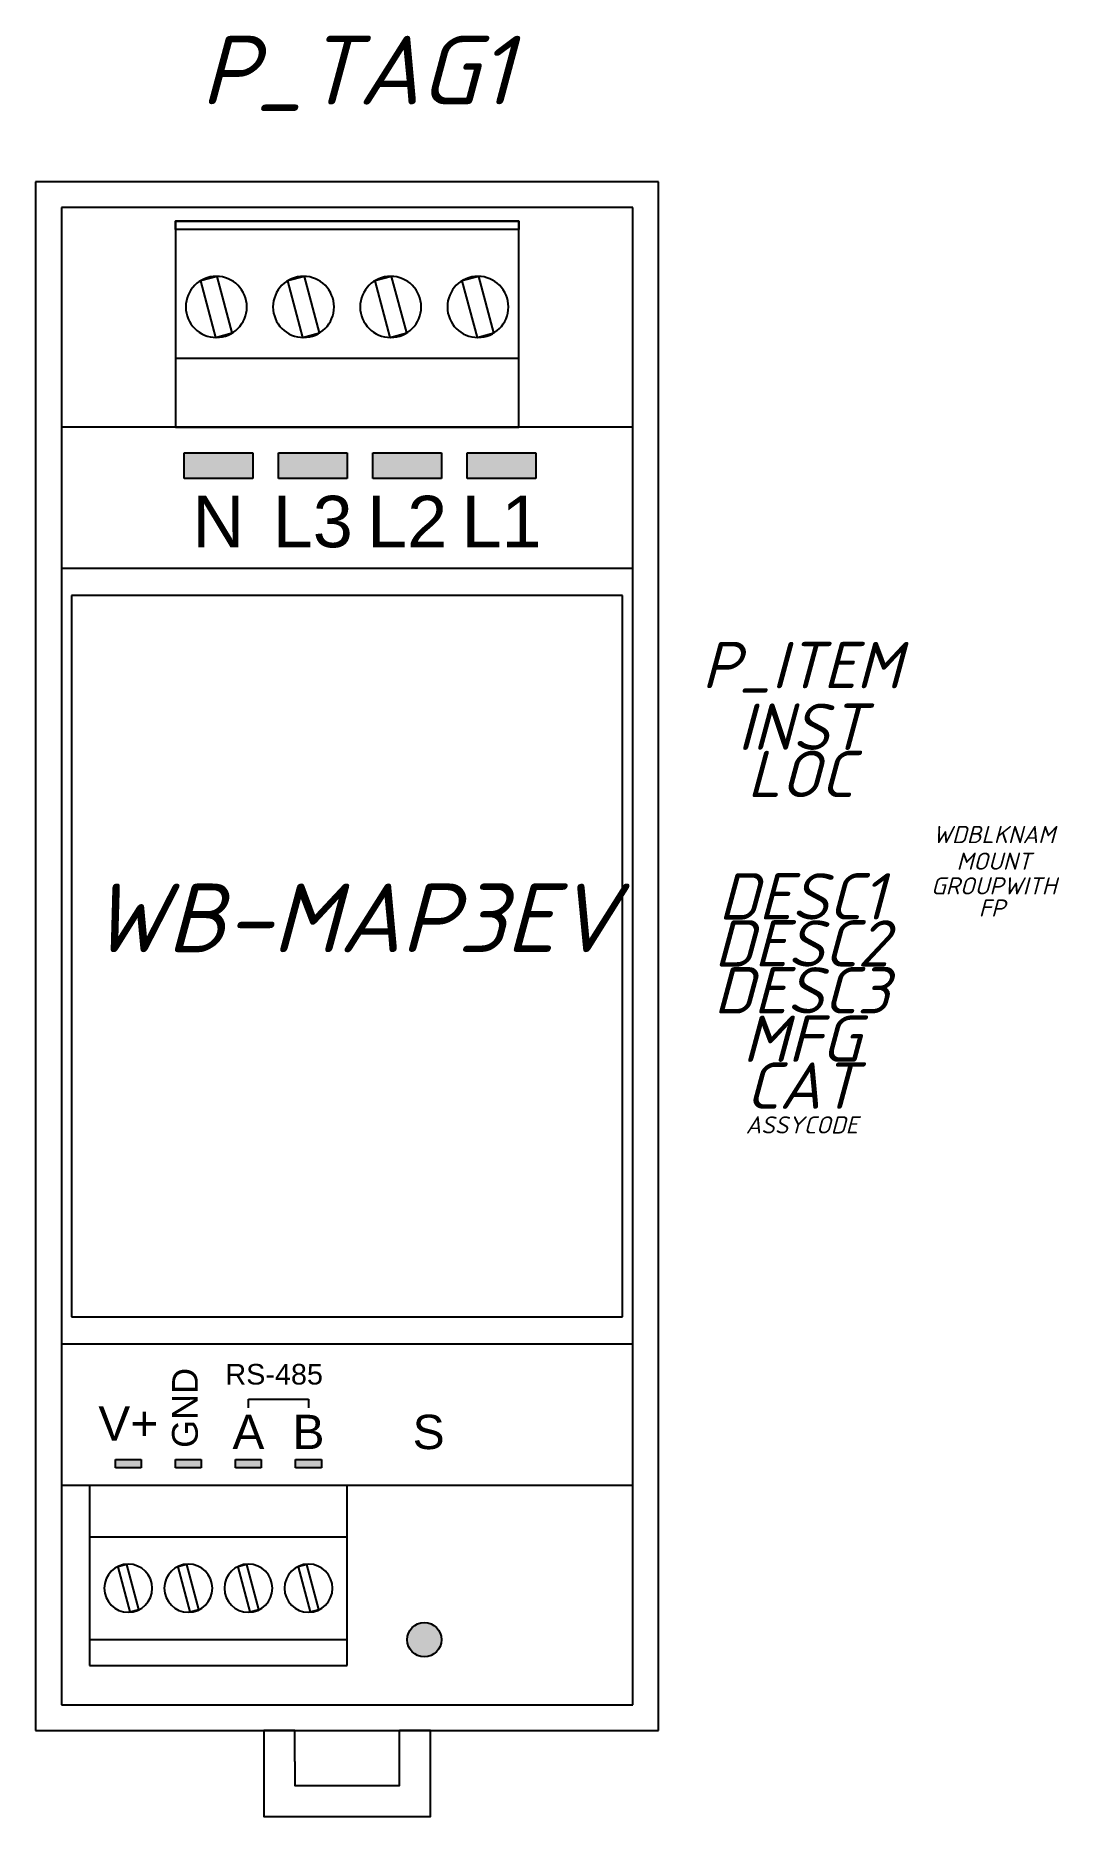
# Model space of a CAD drawing. Header units: millimetres. Extents: x 0 to 60, y -28 to 76.
import ezdxf
from ezdxf.enums import TextEntityAlignment as Align

# ---------------------------------------------------------------- set-up
doc = ezdxf.new("R2010")
doc.units = ezdxf.units.MM
doc.header["$LTSCALE"] = 6
doc.styles.add('textstyle19', font='arial.ttf')
doc.styles.add('textstyle20', font='arial.ttf')
doc.styles.add('textstyle21', font='arial.ttf')
doc.styles.add('textstyle22', font='arial.ttf')
doc.styles.add('textstyle23', font='arial.ttf')
doc.styles.add('textstyle24', font='arial.ttf')
doc.styles.add('textstyle25', font='arial.ttf')
doc.styles.add('textstyle26', font='arial.ttf')
doc.styles.add('textstyle27', font='arial.ttf')
doc.styles.add('textstyle28', font='arial.ttf')
doc.styles.add('WD_IEC', font='isocpeui.ttf', dxfattribs={"height": 2.5})

msp = doc.modelspace()

# ---------------------------------------------------------------- hatches: boundary and pattern name
at = {"true_color": 0x0000ff}
msp.add_hatch(color=5, dxfattribs=at).paths.add_polyline_path([(8.65, 50.38), (8.65, 51.88), (12.65, 51.88), (12.65, 50.38)])
at = {"true_color": 0xff0000}
for points in [[(14.15, 50.38), (14.15, 51.88), (18.15, 51.88), (18.15, 50.38)], [(6.15, -6.74), (6.15, -7.24), (4.65, -7.24), (4.65, -6.74)]]:
    msp.add_hatch(color=1, dxfattribs=at).paths.add_polyline_path(points)
at = {"true_color": 0x008000}
msp.add_hatch(color=96, dxfattribs=at).paths.add_polyline_path([(19.65, 50.38), (19.65, 51.88), (23.65, 51.88), (23.65, 50.38)])
at = {"true_color": 0xffff00}
for points in [[(25.15, 50.38), (25.15, 51.88), (29.15, 51.88), (29.15, 50.38)], [(13.15, -6.74), (13.15, -7.24), (11.65, -7.24), (11.65, -6.74)]]:
    msp.add_hatch(color=2, dxfattribs=at).paths.add_polyline_path(points)
for points in [[(9.65, -6.74), (9.65, -7.24), (8.15, -7.24), (8.15, -6.74)], [(16.65, -6.74), (16.65, -7.24), (15.15, -7.24), (15.15, -6.74)]]:
    msp.add_hatch(color=256).paths.add_polyline_path(points)
at = {"true_color": 0x00ff00}
h = msp.add_hatch(color=3, dxfattribs=at)
edge = h.paths.add_edge_path()
edge.add_arc((22.65, -17.24), 1, 0, 360)

# ---------------------------------------------------------------- linework, layer by layer
for p, q in [((36.3, 67.67), (0, 67.67)), ((0, 67.67), (0, -22.53)), ((36.3, -22.53), (36.3, 67.67)), ((34.8, 66.17), (1.5, 66.17)), ((1.5, 66.17), (1.5, -21.03)), ((34.8, -21.03), (34.8, 66.17)), ((10.58, 62.16), (9.6, 61.89)), ((9.6, 61.89), (10.48, 58.6)), ((11.46, 58.87), (10.58, 62.16)), ((15.66, 62.16), (14.68, 61.89)), ((14.68, 61.89), (15.56, 58.6)), ((16.54, 58.87), (15.66, 62.16)), ((20.74, 62.16), (19.76, 61.89)), ((19.76, 61.89), (20.64, 58.6)), ((21.62, 58.87), (20.74, 62.16)), ((25.82, 62.16), (24.84, 61.89)), ((24.84, 61.89), (25.72, 58.6)), ((26.7, 58.87), (25.82, 62.16)), ((10.48, 58.6), (11.46, 58.87)), ((15.56, 58.6), (16.54, 58.87)), ((20.64, 58.6), (21.62, 58.87)), ((25.72, 58.6), (26.7, 58.87)), ((0, 53.38), (0, 53.38)), ((0, 53.38), (0, -8.24)), ((34.8, 53.38), (1.5, 53.38)), ((36.3, -8.24), (36.3, 53.38)), ((0, 45.14), (0, 45.14)), ((34.8, 45.14), (1.5, 45.14)), ((34.2, 43.57), (2.1, 43.57)), ((2.1, 43.57), (2.1, 1.57)), ((34.2, 1.57), (34.2, 43.57)), ((2.1, 1.57), (34.2, 1.57)), ((1.5, 0), (34.8, 0)), ((8.15, -7.24), (8.15, -6.74)), ((8.15, -6.74), (9.65, -6.74)), ((9.65, -7.24), (8.15, -7.24)), ((9.65, -6.74), (9.65, -7.24)), ((15.15, -7.24), (15.15, -6.74)), ((15.15, -6.74), (16.65, -6.74)), ((16.65, -7.24), (15.15, -7.24)), ((16.65, -6.74), (16.65, -7.24)), ((1.5, -8.24), (34.8, -8.24)), ((3.15, -8.24), (3.15, -18.74)), ((18.15, -18.74), (18.15, -8.24)), ((3.15, -11.24), (18.15, -11.24)), ((5.31, -12.87), (4.79, -13)), ((4.79, -13), (5.49, -15.61)), ((6.01, -15.48), (5.31, -12.87)), ((8.81, -12.87), (8.29, -13)), ((8.29, -13), (8.99, -15.61)), ((9.51, -15.48), (8.81, -12.87)), ((12.31, -12.87), (11.79, -13)), ((11.79, -13), (12.49, -15.61)), ((13.01, -15.48), (12.31, -12.87)), ((15.81, -12.87), (15.29, -13)), ((15.29, -13), (15.99, -15.61)), ((16.51, -15.48), (15.81, -12.87)), ((5.49, -15.61), (6.01, -15.48)), ((8.99, -15.61), (9.51, -15.48)), ((12.49, -15.61), (13.01, -15.48)), ((15.99, -15.61), (16.51, -15.48)), ((18.15, -17.24), (3.15, -17.24)), ((3.15, -18.74), (18.15, -18.74)), ((1.5, -21.03), (34.8, -21.03)), ((0, -22.53), (36.3, -22.53)), ((15.1, -24.33), (15.1, -22.53)), ((21.2, -24.33), (21.2, -22.53))]:
    msp.add_line(p, q)
at = {"color": 5, "true_color": 0x0000ff}
for p, q in [((8.65, 50.38), (8.65, 51.88)), ((8.65, 51.88), (12.65, 51.88)), ((12.65, 51.88), (12.65, 50.38)), ((12.65, 50.38), (8.65, 50.38))]:
    msp.add_line(p, q, dxfattribs=at)
at = {"color": 1, "true_color": 0xff0000}
for p, q in [((14.15, 50.38), (14.15, 51.88)), ((14.15, 51.88), (18.15, 51.88)), ((18.15, 51.88), (18.15, 50.38)), ((18.15, 50.38), (14.15, 50.38)), ((4.65, -7.24), (4.65, -6.74)), ((4.65, -6.74), (6.15, -6.74)), ((6.15, -7.24), (4.65, -7.24)), ((6.15, -6.74), (6.15, -7.24))]:
    msp.add_line(p, q, dxfattribs=at)
at = {"color": 96, "true_color": 0x008000}
for p, q in [((19.65, 50.38), (19.65, 51.88)), ((19.65, 51.88), (23.65, 51.88)), ((23.65, 51.88), (23.65, 50.38)), ((23.65, 50.38), (19.65, 50.38))]:
    msp.add_line(p, q, dxfattribs=at)
at = {"color": 2, "true_color": 0xffff00}
for p, q in [((25.15, 50.38), (25.15, 51.88)), ((25.15, 51.88), (29.15, 51.88)), ((29.15, 51.88), (29.15, 50.38)), ((29.15, 50.38), (25.15, 50.38)), ((11.65, -7.24), (11.65, -6.74)), ((11.65, -6.74), (13.15, -6.74)), ((13.15, -7.24), (11.65, -7.24)), ((13.15, -6.74), (13.15, -7.24))]:
    msp.add_line(p, q, dxfattribs=at)
at = {"lineweight": 25}
for p, q in [((12.4, -3.24), (15.9, -3.24)), ((12.4, -3.74), (12.4, -3.24)), ((15.9, -3.24), (15.9, -3.74))]:
    msp.add_line(p, q, dxfattribs=at)
for points in [[(8.15, 53.38), (28.15, 53.38), (28.15, 65.38), (8.15, 65.38)], [(8.15, 65.38), (28.15, 65.38), (28.15, 64.88), (8.15, 64.88)], [(8.15, 53.38), (28.15, 53.38), (28.15, 57.38), (8.15, 57.38)]]:
    msp.add_lwpolyline(points, close=True, dxfattribs=at)
for points in [[(15.1, -22.53), (13.3, -22.53), (13.3, -27.53), (23, -27.53), (23, -22.53), (21.2, -22.53)], [(15.1, -24.33), (15.1, -25.73), (21.2, -25.73), (21.2, -24.33)]]:
    msp.add_lwpolyline(points)
at = {"color": 18, "lineweight": 25, "true_color": 0x000000}
msp.add_circle((22.65, -17.24), 1, dxfattribs=at)
for centre, radius, start, end in [((10.53, 60.38), 1.78, 0, 180), ((15.61, 60.38), 1.78, 0, 180), ((20.69, 60.38), 1.78, 0, 180), ((25.77, 60.38), 1.78, 0, 180), ((10.53, 60.38), 1.78, 180, 0), ((15.61, 60.38), 1.78, 180, 0), ((20.69, 60.38), 1.78, 180, 0), ((25.77, 60.38), 1.78, 180, 0), ((5.4, -14.24), 1.4, 0, 180), ((8.9, -14.24), 1.4, 0, 180), ((12.4, -14.24), 1.4, 0, 180), ((15.9, -14.24), 1.4, 0, 180), ((5.4, -14.24), 1.4, 180, 0), ((8.9, -14.24), 1.4, 180, 0), ((12.4, -14.24), 1.4, 180, 0), ((15.9, -14.24), 1.4, 180, 0)]:
    msp.add_arc(centre, radius, start, end)

# ---------------------------------------------------------------- texts
for s, style, p in [('N', 'textstyle28', (10.65, 47.88)), ('L3', 'textstyle27', (16.15, 47.88)), ('L2', 'textstyle26', (21.65, 47.88)), ('L1', 'textstyle25', (27.15, 47.88))]:
    msp.add_text(s, height=3, dxfattribs=dict(style=style)).set_placement(p, align=Align.MIDDLE_CENTER)
at = {"style": 'textstyle19'}
msp.add_text('GND', height=1.5, rotation=90, dxfattribs=at).set_placement((9.9, -3.74), align=Align.BOTTOM_CENTER)
for s, height, style, p in [('RS-485', 1.2, 'textstyle20', (13.9, -2.74)), ('A', 2, 'textstyle23', (12.4, -6.74)), ('B', 2, 'textstyle22', (15.9, -6.74)), ('S', 2, 'textstyle21', (22.9, -6.74))]:
    msp.add_text(s, height=height, dxfattribs=dict(style=style)).set_placement(p, align=Align.BOTTOM_CENTER)
at = {"color": 1, "true_color": 0xff0000, "style": 'textstyle24'}
msp.add_text('V+', height=2, dxfattribs=at).set_placement((5.4, -6.24), align=Align.BOTTOM_CENTER)
at = {"insert": (3.18, 26.8), "char_height": 4, "attachment_point": 1, "style": 'WD_IEC'}
msp.add_mtext_dynamic_manual_height_columns('WB-MAP3EV', width=26.9215, gutter_width=12.5, heights=[0], dxfattribs=at)
at = {"style": 'WD_IEC'}
for tag, height, p in [('P_TAG1', 4, (18.7, 72.17)), ('DESC1', 2.7, (44.63, 24.7)), ('DESC2', 2.7, (44.63, 21.96)), ('DESC3', 2.7, (44.63, 19.23))]:
    msp.add_attdef(tag, text='', height=height, dxfattribs=at).set_placement(p, align=Align.CENTER)
for tag, text, height, flags, p in [('P_ITEM', '', 2.7, 1, (44.63, 38.17)), ('INST', '', 2.7, 1, (44.63, 34.58)), ('LOC', '', 2.7, 1, (44.56, 31.83)), ('WDBLKNAM', 'AM', 1, 1, (55.83, 29.15)), ('MOUNT', '', 1, 1, (55.83, 27.6)), ('GROUPWITH', '', 1, 1, (55.83, 26.16)), ('FP', '', 1, 1, (55.72, 24.87)), ('MFG', '', 2.7, 1, (44.63, 16.41)), ('CAT', '', 2.7, 1, (44.63, 13.68)), ('ASSYCODE', '', 1, 9, (44.64, 12.24))]:
    msp.add_attdef(tag, text=text, height=height, dxfattribs=dict(at, flags=flags)).set_placement(p, align=Align.CENTER)

doc.saveas('drawing.dxf')
